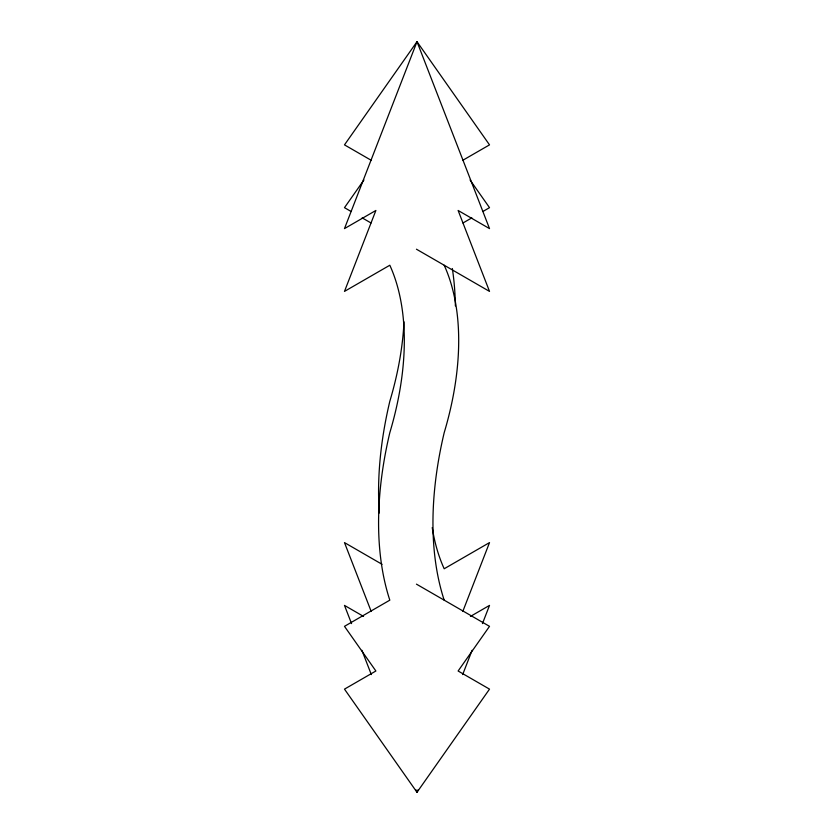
<?xml version="1.0" encoding="UTF-8"?>
<svg xmlns="http://www.w3.org/2000/svg" width="834" height="834" viewBox="0 0 834 834"><rect width="100%" height="100%" fill="white"/><g stroke="black" fill="none" stroke-linecap="round" stroke-linejoin="round"><path stroke-width="1.25" d="M462.797 611.447L489.516 542.6L444.188 568.767A266.64 153.946 -60 0 1 432.231 527.578M417.938 789.871L417 792.3L344.484 689.134L375.884 671.005L344.484 626.334L389.812 600.167A338.927 195.677 -60 0 1 389.812 432.7A266.64 153.946 -60 0 0 389.812 265.233L344.484 291.4L375.884 210.47L344.484 228.599L417 41.7L489.516 144.866L462.599 160.399M462.672 674.581L472.096 650.301M482.448 623.603L489.516 605.401L470.449 616.409M363.926 180.008L344.484 207.666L351.114 211.492M462.985 222.98L471.825 217.872M482.886 211.492L489.516 207.666L470.074 180.008M371.401 160.399L344.484 144.866L417 41.7L489.516 228.599L458.116 210.47L489.516 291.4L416.447 249.21M362.175 217.872L371.015 222.98M382.066 564.305L344.484 542.6L371.203 611.447M416.447 584.144L489.516 626.334L458.116 671.005L489.516 689.134L417 792.3L416.062 789.871M363.551 616.409L344.484 605.401L351.552 623.603M361.904 650.301L371.328 674.581M452.33 268.506A338.927 195.677 -60 0 1 455.385 305.953M444.188 265.233A266.64 153.946 -60 0 1 444.188 432.7A338.927 195.677 -60 0 0 444.188 600.167M404 321.82A266.64 153.946 -60 0 1 389.812 401.3A338.927 195.677 -60 0 0 379.324 512.983"/></g></svg>
